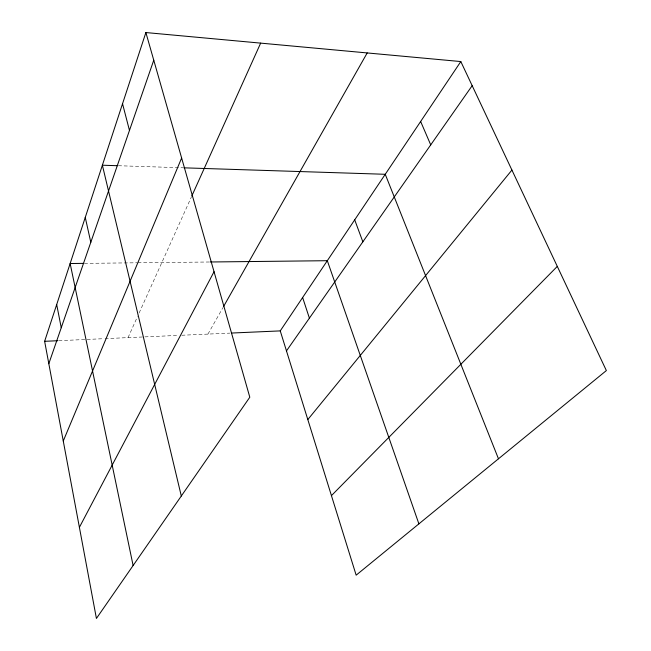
<?xml version="1.0" encoding="UTF-8"?>
<svg xmlns="http://www.w3.org/2000/svg" width="651" height="651" viewBox="0 0 651 651"><rect width="100%" height="100%" fill="white"/><g stroke="black" fill="none" stroke-linecap="round" stroke-linejoin="round"><path stroke-width="0.49" stroke-dasharray="3.25 2.44" d="M128.035 337.625L137.475 316.646M139.119 313.001L191.329 197.074M207.946 334.093L222.943 307.622M58.785 340.685L85.069 339.521M87.096 339.431L104.07 338.683M105.063 338.642L143.904 336.925M144.896 336.876L177.764 335.428M181.792 335.249L229.803 333.125M84.386 263.37L136.897 262.792M137.898 262.776L210.387 261.987M118.401 165.728L182.882 167.795"/><path stroke-width="0.98" d="M145.881 32.55L249.805 397.216L96.421 618.45L44.634 341.311L145.881 32.55L460.818 61.56L606.366 370.574L356.154 575.167L280.255 330.895L460.818 61.56M48.817 363.697L153.758 60.201M63.269 441.004L181.629 158.006M191.744 196.154L260.66 43.121M79.398 527.334L214.041 271.719M223.439 306.735L367.197 52.934M286.473 350.897L472.178 85.672M307.809 419.578L511.922 170.066M331.44 495.631L557.297 266.397M44.634 341.311L57.776 340.725M231.797 333.035L280.255 330.895M83.369 263.378L70.145 263.525L133.113 565.532M210.387 261.987L327.315 260.701L418.894 523.868M117.4 165.704L102.378 165.216L181.304 496.021M183.899 167.828L385.246 174.289L498.471 458.8M420.644 121.485L430.726 144.88M354.705 219.851L362.851 241.814M302.634 297.523L309.396 318.152M122.543 103.721L129.468 130.444M85.265 217.41L90.798 242.302M56.686 304.554L61.251 327.746"/></g></svg>
